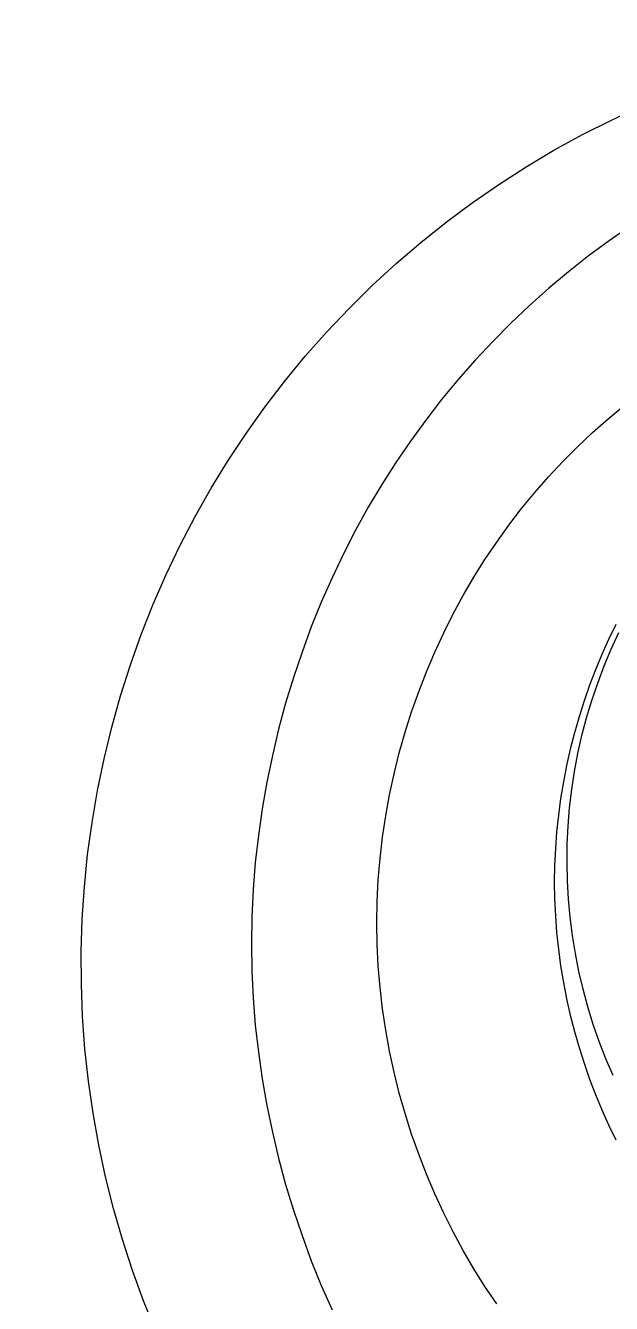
# Model space of a CAD drawing. Header units: millimetres. Extents: x -209 to 4251, y 50 to 3279.
# Drawn here: x 3544.9 to 3573, y 2819.1 to 2880.4 of the extents above; entities that cross this region are included whole.
import ezdxf

# ---------------------------------------------------------------- set-up
doc = ezdxf.new("R2010")
doc.units = ezdxf.units.MM
doc.layers.add('ZANO_R', color=7, linetype='Continuous', lineweight=0)
doc.layers.add('ZANO_W', color=1, linetype='Continuous', lineweight=0)
doc.styles.get("Standard").update_dxf_attribs({"font": 'ARIALUNI.TTF'})
doc.dimstyles.new('pl i ang', dxfattribs={"dimtxt": 50, "dimasz": 50, "dimexe": 1.25, "dimexo": 0.625, "dimgap": 10, "dimtad": 1, "dimtoh": 1, "dimtxsty": 'Standard', "dimcen": 2.5, "dimclrd": 1, "dimclre": 1, "dimclrt": 1, "dimadec": 0, "dimazin": 0, "dimtfac": 1, "dimtmove": 0, "dimatfit": 3, "dimfxl": 1, "dimarcsym": 1})

# ---------------------------------------------------------------- blocks, each defined once
blk = doc.blocks.new('*D433')
at = {"layer": 'ZANO_W', "color": 1, "lineweight": -2}
for p, q in [((3298.94, 2980.044), (3298.94, 2991.515)), ((3690.581, 2790.367), (3690.581, 2991.515)), ((3650.581, 2981.515), (3338.94, 2981.515))]:
    blk.add_line(p, q, dxfattribs=at)
at = {"layer": 'ZANO_W', "color": 1}
for points in [[(3338.94, 2988.182), (3338.94, 2974.849), (3298.94, 2981.515)], [(3650.581, 2974.849), (3650.581, 2988.182), (3690.581, 2981.515)]]:
    blk.add_solid(points, dxfattribs=at)
at = {"layer": 'ZANO_W', "color": 1, "insert": (3494.761, 3011.952), "char_height": 40, "attachment_point": 5}
blk.add_mtext('392', dxfattribs=at)

msp = doc.modelspace()

# ---------------------------------------------------------------- linework, layer by layer
at = {"layer": 'ZANO_R'}
for p, q in [((3573.022, 2875.886), (3574.435, 2876.539)), ((3571.633, 2875.185), (3573.022, 2875.886)), ((3570.268, 2874.436), (3571.633, 2875.185)), ((3568.93, 2873.64), (3570.268, 2874.436)), ((3567.621, 2872.799), (3568.93, 2873.64)), ((3566.341, 2871.912), (3567.621, 2872.799)), ((3565.093, 2870.983), (3566.341, 2871.912)), ((3563.878, 2870.01), (3565.093, 2870.983)), ((3573.93, 2870.8), (3572.918, 2870.098)), ((3562.697, 2868.996), (3563.878, 2870.01)), ((3572.918, 2870.098), (3571.928, 2869.365)), ((3571.928, 2869.365), (3570.961, 2868.603)), ((3561.551, 2867.942), (3562.697, 2868.996)), ((3570.961, 2868.603), (3570.017, 2867.812)), ((3560.443, 2866.849), (3561.551, 2867.942)), ((3570.017, 2867.812), (3569.097, 2866.991)), ((3559.374, 2865.718), (3560.443, 2866.849)), ((3569.097, 2866.991), (3568.202, 2866.143)), ((3568.202, 2866.143), (3567.332, 2865.267)), ((3558.344, 2864.551), (3559.374, 2865.718)), ((3567.332, 2865.267), (3566.489, 2864.363)), ((3557.355, 2863.349), (3558.344, 2864.551)), ((3566.489, 2864.363), (3565.671, 2863.433)), ((3556.408, 2862.113), (3557.355, 2863.349)), ((3565.671, 2863.433), (3564.882, 2862.476)), ((3564.882, 2862.476), (3564.12, 2861.493)), ((3555.505, 2860.846), (3556.408, 2862.113)), ((3572.871, 2861.555), (3573.639, 2862.194)), ((3564.12, 2861.493), (3563.387, 2860.485)), ((3572.123, 2860.892), (3572.871, 2861.555)), ((3554.646, 2859.548), (3555.505, 2860.846)), ((3563.387, 2860.485), (3562.683, 2859.452)), ((3571.398, 2860.207), (3572.123, 2860.892)), ((3570.694, 2859.5), (3571.398, 2860.207)), ((3553.832, 2858.221), (3554.646, 2859.548)), ((3562.683, 2859.452), (3562.009, 2858.394)), ((3570.012, 2858.77), (3570.694, 2859.5)), ((3569.354, 2858.019), (3570.012, 2858.77)), ((3553.065, 2856.866), (3553.832, 2858.221)), ((3562.009, 2858.394), (3561.366, 2857.312)), ((3568.719, 2857.247), (3569.354, 2858.019)), ((3552.345, 2855.486), (3553.065, 2856.866)), ((3561.366, 2857.312), (3560.754, 2856.207)), ((3568.109, 2856.454), (3568.719, 2857.247)), ((3560.754, 2856.207), (3560.174, 2855.079)), ((3567.523, 2855.64), (3568.109, 2856.454)), ((3566.962, 2854.807), (3567.523, 2855.64)), ((3551.673, 2854.082), (3552.345, 2855.486)), ((3560.174, 2855.079), (3559.627, 2853.929)), ((3566.427, 2853.954), (3566.962, 2854.807)), ((3551.05, 2852.656), (3551.673, 2854.082)), ((3559.627, 2853.929), (3559.113, 2852.759)), ((3565.918, 2853.081), (3566.427, 2853.954)), ((3565.436, 2852.19), (3565.918, 2853.081)), ((3550.477, 2851.208), (3551.05, 2852.656)), ((3559.113, 2852.759), (3558.633, 2851.57)), ((3564.981, 2851.282), (3565.436, 2852.19)), ((3558.633, 2851.57), (3558.187, 2850.364)), ((3564.553, 2850.357), (3564.981, 2851.282)), ((3573.232, 2851.679), (3572.889, 2850.968)), ((3573.017, 2850.507), (3573.383, 2851.305)), ((3549.955, 2849.742), (3550.477, 2851.208)), ((3572.889, 2850.968), (3572.564, 2850.246)), ((3558.187, 2850.364), (3557.777, 2849.142)), ((3564.155, 2849.416), (3564.553, 2850.357)), ((3572.564, 2850.246), (3572.26, 2849.513)), ((3572.679, 2849.697), (3573.017, 2850.507)), ((3549.483, 2848.259), (3549.955, 2849.742)), ((3563.785, 2848.462), (3564.155, 2849.416)), ((3572.26, 2849.513), (3571.977, 2848.769)), ((3572.369, 2848.876), (3572.679, 2849.697)), ((3557.777, 2849.142), (3557.403, 2847.906)), ((3572.088, 2848.045), (3572.369, 2848.876)), ((3549.063, 2846.76), (3549.483, 2848.259)), ((3563.444, 2847.494), (3563.785, 2848.462)), ((3571.977, 2848.769), (3571.714, 2848.016)), ((3557.403, 2847.906), (3557.065, 2846.656)), ((3571.714, 2848.016), (3571.472, 2847.254)), ((3571.836, 2847.204), (3572.088, 2848.045)), ((3563.134, 2846.515), (3563.444, 2847.494)), ((3571.472, 2847.254), (3571.252, 2846.483)), ((3571.614, 2846.355), (3571.836, 2847.204)), ((3548.695, 2845.248), (3549.063, 2846.76)), ((3557.065, 2846.656), (3556.764, 2845.395)), ((3562.853, 2845.525), (3563.134, 2846.515)), ((3571.252, 2846.483), (3571.053, 2845.706)), ((3571.421, 2845.499), (3571.614, 2846.355)), ((3571.053, 2845.706), (3570.876, 2844.922)), ((3548.379, 2843.724), (3548.695, 2845.248)), ((3556.764, 2845.395), (3556.502, 2844.124)), ((3562.604, 2844.526), (3562.853, 2845.525)), ((3571.258, 2844.636), (3571.421, 2845.499)), ((3562.387, 2843.519), (3562.604, 2844.526)), ((3570.876, 2844.922), (3570.722, 2844.133)), ((3571.125, 2843.769), (3571.258, 2844.636)), ((3556.502, 2844.124), (3556.278, 2842.845)), ((3570.722, 2844.133), (3570.591, 2843.339)), ((3548.116, 2842.189), (3548.379, 2843.724)), ((3562.201, 2842.504), (3562.387, 2843.519)), ((3570.591, 2843.339), (3570.482, 2842.541)), ((3571.022, 2842.897), (3571.125, 2843.769)), ((3556.278, 2842.845), (3556.093, 2841.558)), ((3570.95, 2842.022), (3571.022, 2842.897)), ((3547.907, 2840.647), (3548.116, 2842.189)), ((3562.048, 2841.484), (3562.201, 2842.504)), ((3570.482, 2842.541), (3570.398, 2841.739)), ((3556.093, 2841.558), (3555.948, 2840.265)), ((3561.928, 2840.459), (3562.048, 2841.484)), ((3570.398, 2841.739), (3570.337, 2840.936)), ((3570.908, 2841.146), (3570.95, 2842.022)), ((3570.337, 2840.936), (3570.3, 2840.13)), ((3570.896, 2840.268), (3570.908, 2841.146)), ((3547.751, 2839.098), (3547.907, 2840.647)), ((3555.948, 2840.265), (3555.844, 2838.968)), ((3561.841, 2839.43), (3561.928, 2840.459)), ((3570.915, 2839.391), (3570.896, 2840.268)), ((3570.3, 2840.13), (3570.287, 2839.324)), ((3547.649, 2837.545), (3547.751, 2839.098)), ((3555.844, 2838.968), (3555.781, 2837.668)), ((3561.789, 2838.399), (3561.841, 2839.43)), ((3570.287, 2839.324), (3570.3, 2838.518)), ((3570.964, 2838.514), (3570.915, 2839.391)), ((3561.772, 2837.367), (3561.789, 2838.399)), ((3570.3, 2838.518), (3570.337, 2837.713)), ((3571.044, 2837.64), (3570.964, 2838.514)), ((3547.6, 2835.989), (3547.649, 2837.545)), ((3555.781, 2837.668), (3555.76, 2836.367)), ((3561.789, 2836.335), (3561.772, 2837.367)), ((3570.337, 2837.713), (3570.398, 2836.909)), ((3571.154, 2836.769), (3571.044, 2837.64)), ((3570.398, 2836.909), (3570.482, 2836.108)), ((3571.295, 2835.903), (3571.154, 2836.769)), ((3547.605, 2834.433), (3547.6, 2835.989)), ((3555.76, 2836.367), (3555.781, 2835.066)), ((3561.841, 2835.304), (3561.789, 2836.335)), ((3570.482, 2836.108), (3570.591, 2835.31)), ((3571.465, 2835.042), (3571.295, 2835.903)), ((3561.928, 2834.275), (3561.841, 2835.304)), ((3570.591, 2835.31), (3570.722, 2834.515)), ((3555.781, 2835.066), (3555.844, 2833.766)), ((3571.665, 2834.188), (3571.465, 2835.042)), ((3547.664, 2832.877), (3547.605, 2834.433)), ((3562.048, 2833.25), (3561.928, 2834.275)), ((3570.722, 2834.515), (3570.876, 2833.726)), ((3571.895, 2833.34), (3571.665, 2834.188)), ((3555.844, 2833.766), (3555.948, 2832.469)), ((3570.876, 2833.726), (3571.053, 2832.942)), ((3547.777, 2831.325), (3547.664, 2832.877)), ((3562.201, 2832.23), (3562.048, 2833.25)), ((3571.053, 2832.942), (3571.252, 2832.165)), ((3572.154, 2832.502), (3571.895, 2833.34)), ((3555.948, 2832.469), (3556.093, 2831.176)), ((3562.387, 2831.215), (3562.201, 2832.23)), ((3572.442, 2831.673), (3572.154, 2832.502)), ((3571.252, 2832.165), (3571.472, 2831.395)), ((3572.758, 2830.854), (3572.442, 2831.673)), ((3547.944, 2829.777), (3547.777, 2831.325)), ((3556.093, 2831.176), (3556.278, 2829.889)), ((3562.604, 2830.208), (3562.387, 2831.215)), ((3571.472, 2831.395), (3571.714, 2830.633)), ((3571.714, 2830.633), (3571.977, 2829.879)), ((3573.103, 2830.047), (3572.758, 2830.854)), ((3548.164, 2828.236), (3547.944, 2829.777)), ((3556.278, 2829.889), (3556.502, 2828.609)), ((3562.853, 2829.208), (3562.604, 2830.208)), ((3571.977, 2829.879), (3572.26, 2829.136)), ((3563.134, 2828.219), (3562.853, 2829.208)), ((3556.502, 2828.609), (3556.764, 2827.338)), ((3572.26, 2829.136), (3572.564, 2828.402)), ((3548.437, 2826.704), (3548.164, 2828.236)), ((3563.444, 2827.239), (3563.134, 2828.219)), ((3572.564, 2828.402), (3572.889, 2827.68)), ((3556.764, 2827.338), (3557.065, 2826.077)), ((3572.889, 2827.68), (3573.232, 2826.97)), ((3548.763, 2825.182), (3548.437, 2826.704)), ((3563.785, 2826.272), (3563.444, 2827.239)), ((3564.155, 2825.317), (3563.785, 2826.272)), ((3557.065, 2826.077), (3557.403, 2824.828)), ((3549.141, 2823.672), (3548.763, 2825.182)), ((3564.553, 2824.377), (3564.155, 2825.317)), ((3557.403, 2824.828), (3557.777, 2823.591)), ((3564.981, 2823.452), (3564.553, 2824.377)), ((3549.571, 2822.176), (3549.141, 2823.672)), ((3557.777, 2823.591), (3558.187, 2822.37)), ((3565.436, 2822.543), (3564.981, 2823.452)), ((3565.918, 2821.652), (3565.436, 2822.543)), ((3550.053, 2820.696), (3549.571, 2822.176)), ((3558.187, 2822.37), (3558.633, 2821.163)), ((3566.427, 2820.78), (3565.918, 2821.652)), ((3550.586, 2819.234), (3550.053, 2820.696)), ((3558.633, 2821.163), (3559.113, 2819.975)), ((3566.962, 2819.927), (3566.427, 2820.78)), ((3559.113, 2819.975), (3559.627, 2818.805)), ((3567.523, 2819.094), (3566.962, 2819.927)), ((3551.169, 2817.79), (3550.586, 2819.234))]:
    msp.add_line(p, q, dxfattribs=at)

# ---------------------------------------------------------------- dimensions: what is measured, and where the dimension line sits
at = {"layer": 'ZANO_W'}
dim = msp.add_linear_dim(base=(3298.94, 2981.515), p1=(3690.581, 2780.367), p2=(3298.94, 2970.044), dimstyle='pl i ang', override={"dimtxt": 40, "dimasz": 40, "dimexe": 10, "dimexo": 10, "dimtoh": 0, "dimdec": 0, "dimtdec": 0, "dimtmove": 1}, dxfattribs=at)
dim.commit()
dim.dimension.update_dxf_attribs({"geometry": '*D433', "text_midpoint": (3494.761, 3011.952)})

doc.saveas('drawing.dxf')
